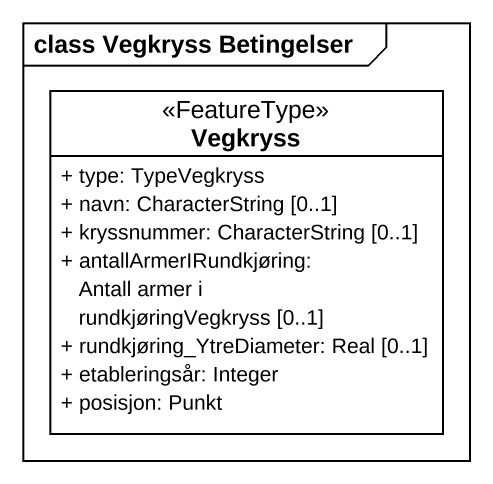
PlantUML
@startuml
mainframe class Vegkryss Betingelser
hide circle
hide empty members
skinparam classAttributeIconSize 0
class Vegkryss <<FeatureType>> {
  + type: TypeVegkryss
  + navn: CharacterString [0..1]
  + kryssnummer: CharacterString [0..1]
  + antallArmerIRundkjøring: Antall armer i rundkjøringVegkryss [0..1]
  + rundkjøring_YtreDiameter: Real [0..1]
  + etableringsår: Integer
  + posisjon: Punkt
}
@enduml
